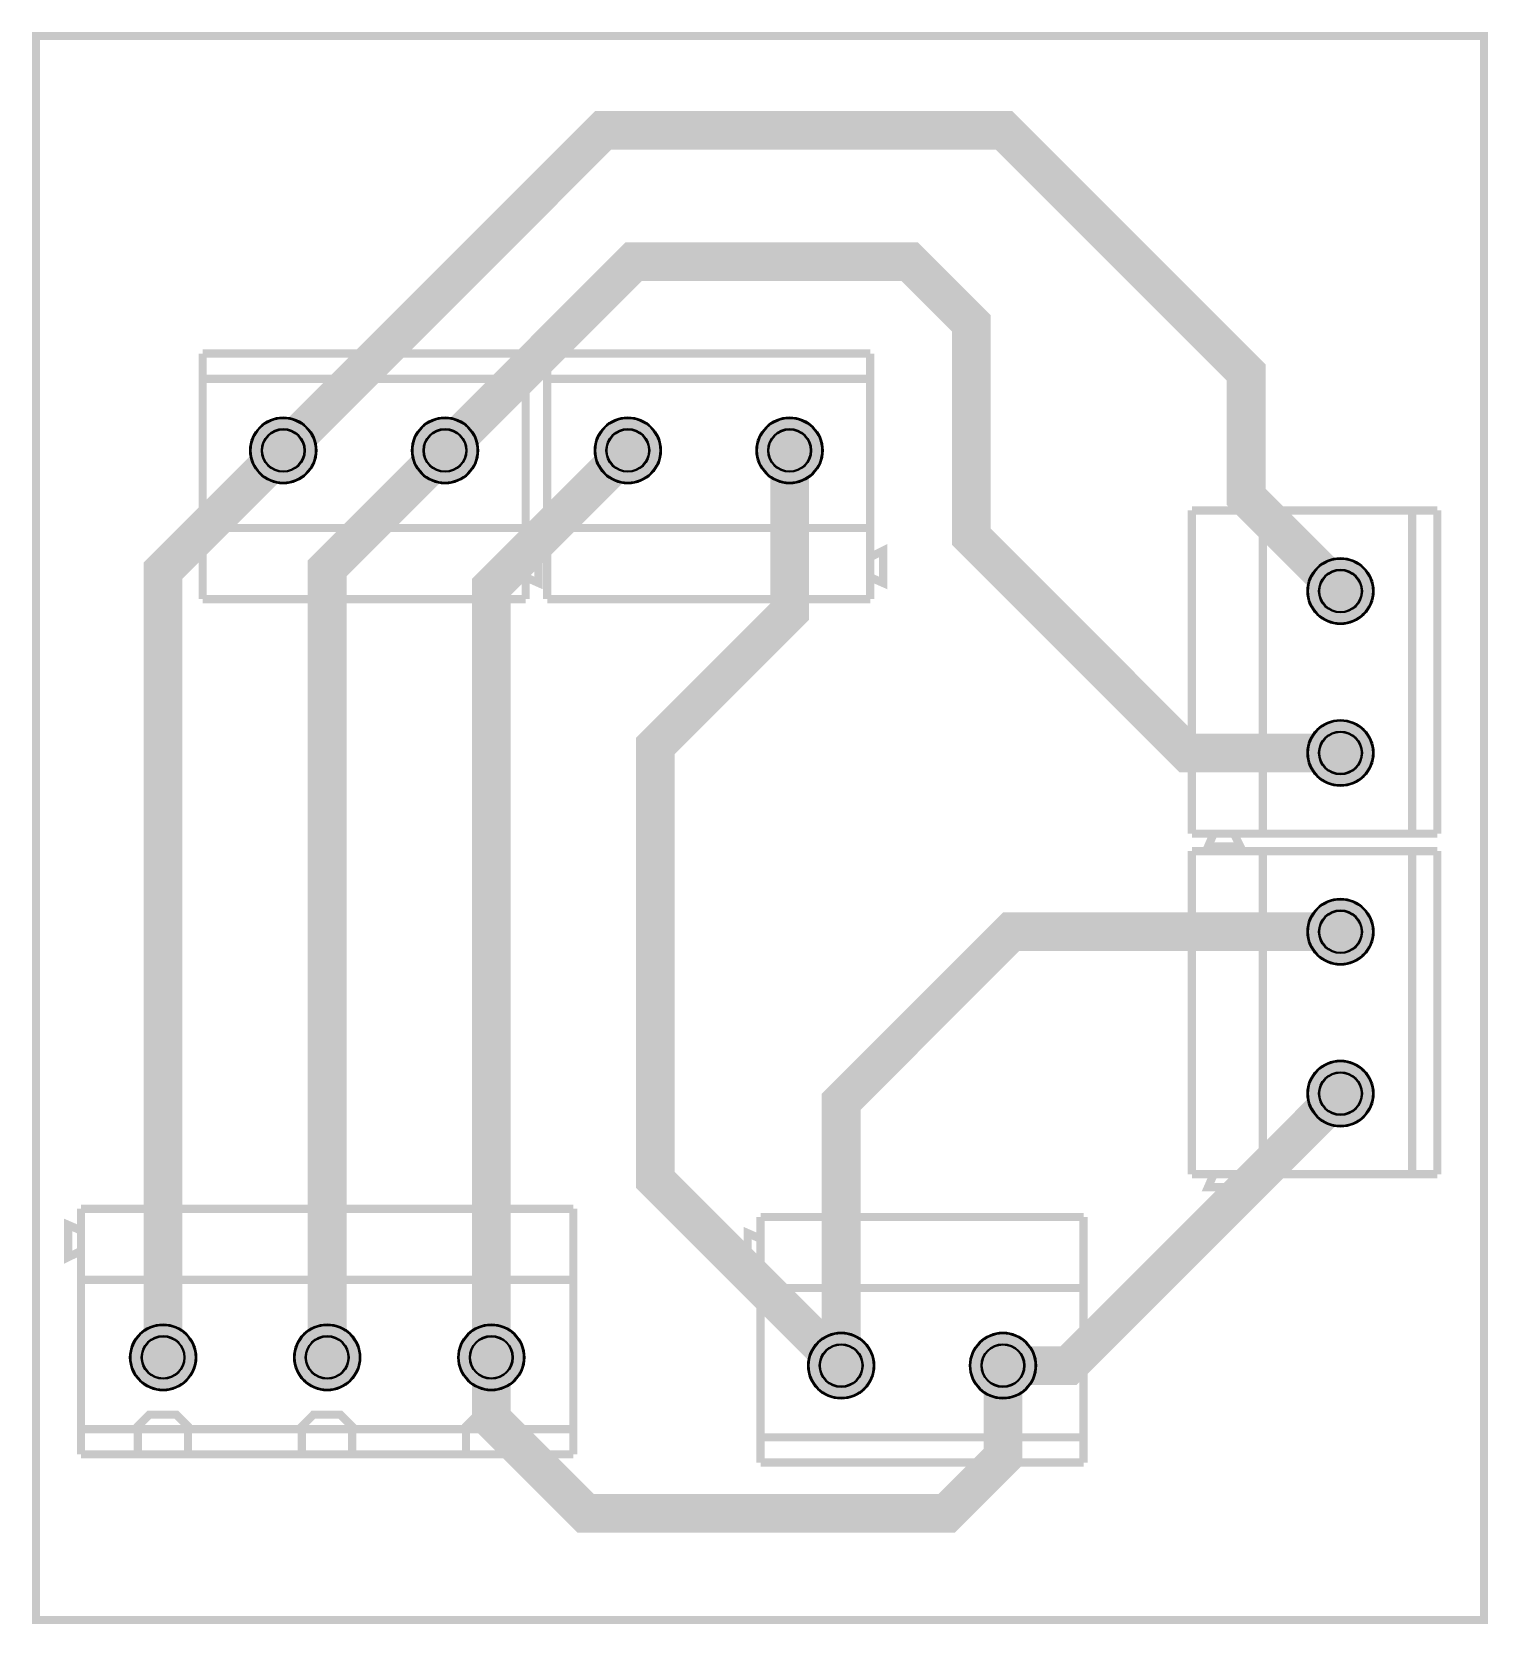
# Model space of a CAD drawing. Header units: millimetres. Extents: x 6 to 51.1, y 0.5 to 49.8.
import ezdxf

# ---------------------------------------------------------------- set-up
doc = ezdxf.new("R2010")
doc.units = ezdxf.units.MM
for name, color, linetype, true_color in [('BoardOutLine', 7, 'Continuous', 0xff00ff), ('BottomLayer', 7, 'Continuous', 0x0000ff), ('BottomSolderMaskLayer', 7, 'Continuous', 0xaa00ff), ('Multi-Layer', 7, 'Continuous', 0xc0c0c0), ('TopSilkLayer', 7, 'Continuous', 0xffcc00), ('TopSolderMaskLayer', 7, 'Continuous', 0x800080)]:
    doc.layers.add(name, color=color, linetype=linetype, true_color=true_color)

msp = doc.modelspace()

# ---------------------------------------------------------------- hatches: boundary and pattern name
at = {"layer": 'BottomSolderMaskLayer'}
for points in [[(12.726, 36.83, 1), (14.777, 36.83, 1)], [(17.735, 36.83, 1), (19.786, 36.83, 1)], [(23.394, 36.83, 1), (25.445, 36.83, 1)], [(28.403, 36.83, 1), (30.454, 36.83, 1)], [(45.457, 32.477, 1), (47.507, 32.477, 1)], [(45.457, 27.468, 1), (47.507, 27.468, 1)], [(45.457, 21.935, 1), (47.507, 21.935, 1)], [(45.457, 16.927, 1), (47.507, 16.927, 1)], [(9.008, 8.763, 1), (11.058, 8.763, 1)], [(14.088, 8.763, 1), (16.138, 8.763, 1)], [(19.168, 8.763, 1), (21.218, 8.763, 1)], [(29.998, 8.509, 1), (32.049, 8.509, 1)], [(35.007, 8.509, 1), (37.058, 8.509, 1)]]:
    msp.add_hatch(color=256, dxfattribs=at).paths.add_polyline_path(points)
at = {"layer": 'Multi-Layer'}
for points in [[(12.752, 36.83, 1), (14.752, 36.83, 1)], [(17.76, 36.83, 1), (19.76, 36.83, 1)], [(23.42, 36.83, 1), (25.42, 36.83, 1)], [(28.428, 36.83, 1), (30.428, 36.83, 1)], [(45.482, 32.477, 1), (47.482, 32.477, 1)], [(45.482, 27.468, 1), (47.482, 27.468, 1)], [(45.482, 21.935, 1), (47.482, 21.935, 1)], [(45.482, 16.927, 1), (47.482, 16.927, 1)], [(9.033, 8.763, 1), (11.033, 8.763, 1)], [(14.113, 8.763, 1), (16.113, 8.763, 1)], [(19.193, 8.763, 1), (21.193, 8.763, 1)], [(30.024, 8.509, 1), (32.024, 8.509, 1)], [(35.033, 8.509, 1), (37.033, 8.509, 1)]]:
    msp.add_hatch(color=256, dxfattribs=at).paths.add_polyline_path(points)
at = {"layer": 'TopSolderMaskLayer'}
for points in [[(12.726, 36.83, 1), (14.777, 36.83, 1)], [(17.735, 36.83, 1), (19.786, 36.83, 1)], [(23.394, 36.83, 1), (25.445, 36.83, 1)], [(28.403, 36.83, 1), (30.454, 36.83, 1)], [(45.457, 32.477, 1), (47.507, 32.477, 1)], [(45.457, 27.468, 1), (47.507, 27.468, 1)], [(45.457, 21.935, 1), (47.507, 21.935, 1)], [(45.457, 16.927, 1), (47.507, 16.927, 1)], [(9.008, 8.763, 1), (11.058, 8.763, 1)], [(14.088, 8.763, 1), (16.138, 8.763, 1)], [(19.168, 8.763, 1), (21.218, 8.763, 1)], [(29.998, 8.509, 1), (32.049, 8.509, 1)], [(35.007, 8.509, 1), (37.058, 8.509, 1)]]:
    msp.add_hatch(color=256, dxfattribs=at).paths.add_polyline_path(points)

# ---------------------------------------------------------------- linework, layer by layer
at = {"layer": 'BoardOutLine', "const_width": 0.254}
msp.add_lwpolyline([(6.096, 0.635), (6.096, 49.657), (50.927, 49.657), (50.927, 0.635), (6.096, 0.635)], close=True, dxfattribs=at)
at = {"layer": 'BottomLayer', "const_width": 1.2}
for points in [[(13.752, 36.83), (23.658, 46.736), (36.068, 46.736), (43.561, 39.243), (43.561, 35.398), (46.482, 32.477)], [(46.482, 27.468), (41.747, 27.468), (35.052, 34.163), (35.052, 40.767), (33.147, 42.672), (24.602, 42.672), (18.76, 36.83)], [(10.033, 8.763), (10.033, 33.111), (13.752, 36.83)], [(15.113, 8.763), (15.113, 33.183), (18.76, 36.83)], [(20.193, 8.763), (20.193, 32.603), (24.42, 36.83)], [(29.428, 36.83), (29.428, 31.841), (25.273, 27.686), (25.273, 14.259), (31.024, 8.509)], [(31.024, 8.509), (31.024, 16.673), (36.286, 21.936), (46.482, 21.936)], [(36.032, 8.509), (38.064, 8.509), (46.482, 16.927)], [(20.193, 8.763), (20.193, 6.858), (23.114, 3.937), (34.29, 3.937), (36.032, 5.679), (36.032, 8.509)]]:
    msp.add_lwpolyline(points, dxfattribs=at)
at = {"layer": 'BottomSolderMaskLayer'}
for centre, radius in [((13.752, 36.83), 1.025), ((13.752, 36.83), 0.667), ((18.76, 36.83), 1.025), ((18.76, 36.83), 0.667), ((24.42, 36.83), 1.025), ((24.42, 36.83), 0.667), ((29.428, 36.83), 1.025), ((29.428, 36.83), 0.667), ((46.482, 32.477), 1.025), ((46.482, 32.477), 0.667), ((46.482, 27.468), 1.025), ((46.482, 27.468), 0.667), ((46.482, 21.935), 1.025), ((46.482, 21.935), 0.667), ((46.482, 16.927), 1.025), ((46.482, 16.927), 0.667), ((10.033, 8.763), 1.025), ((10.033, 8.763), 0.667), ((15.113, 8.763), 1.025), ((15.113, 8.763), 0.667), ((20.193, 8.763), 1.025), ((20.193, 8.763), 0.667), ((31.024, 8.509), 1.025), ((36.033, 8.509), 1.025), ((31.024, 8.509), 0.667), ((36.033, 8.509), 0.667)]:
    msp.add_circle(centre, radius, dxfattribs=at)
at = {"layer": 'Multi-Layer'}
for centre, radius in [((13.752, 36.83), 1), ((13.752, 36.83), 0.65), ((18.76, 36.83), 1), ((18.76, 36.83), 0.65), ((24.42, 36.83), 1), ((24.42, 36.83), 0.65), ((29.428, 36.83), 1), ((29.428, 36.83), 0.65), ((46.482, 32.477), 1), ((46.482, 32.477), 0.65), ((46.482, 27.468), 1), ((46.482, 27.468), 0.65), ((46.482, 21.935), 1), ((46.482, 21.935), 0.65), ((46.482, 16.927), 1), ((46.482, 16.927), 0.65), ((10.033, 8.763), 1), ((10.033, 8.763), 0.65), ((15.113, 8.763), 1), ((15.113, 8.763), 0.65), ((20.193, 8.763), 1), ((20.193, 8.763), 0.65), ((31.024, 8.509), 1), ((36.033, 8.509), 1), ((31.024, 8.509), 0.65), ((36.033, 8.509), 0.65)]:
    msp.add_circle(centre, radius, dxfattribs=at)
at = {"layer": 'TopSilkLayer', "const_width": 0.254}
for points in [[(11.256, 32.23), (11.256, 39.83)], [(21.256, 39.83), (11.256, 39.83)], [(21.256, 32.23), (21.256, 39.83)], [(21.924, 32.23), (21.924, 39.83)], [(31.924, 39.83), (21.924, 39.83)], [(31.924, 32.23), (31.924, 39.83)], [(21.256, 39.048), (11.256, 39.048)], [(31.924, 39.048), (21.924, 39.048)], [(41.882, 24.972), (41.882, 34.972)], [(41.882, 34.972), (49.482, 34.972)], [(44.081, 24.972), (44.081, 34.972)], [(48.7, 24.972), (48.7, 34.972)], [(49.482, 24.972), (49.482, 34.972)], [(21.256, 34.429), (11.256, 34.429)], [(31.924, 34.429), (21.924, 34.429)], [(21.261, 32.904), (21.656, 32.73), (21.656, 33.73), (21.261, 33.533)], [(31.929, 32.904), (32.324, 32.73), (32.324, 33.73), (31.929, 33.533)], [(21.256, 32.23), (11.256, 32.23)], [(31.924, 32.23), (21.924, 32.23)], [(41.882, 24.972), (49.482, 24.972)], [(42.556, 24.967), (42.382, 24.572), (43.382, 24.572), (43.185, 24.967)], [(41.882, 14.431), (41.882, 24.431)], [(41.882, 24.431), (49.482, 24.431)], [(44.081, 14.431), (44.081, 24.431)], [(48.7, 14.431), (48.7, 24.431)], [(49.482, 14.431), (49.482, 24.431)], [(41.882, 14.431), (49.482, 14.431)], [(42.556, 14.426), (42.382, 14.031), (43.382, 14.031), (43.185, 14.426)], [(7.493, 13.363), (22.733, 13.363)], [(7.493, 13.363), (7.493, 5.763)], [(22.733, 13.363), (22.733, 5.763)], [(7.493, 12.689), (7.093, 12.863), (7.093, 11.863), (7.493, 12.06)], [(28.528, 13.109), (38.528, 13.109)], [(28.528, 13.109), (28.528, 5.509)], [(38.528, 13.109), (38.528, 5.509)], [(28.523, 12.435), (28.128, 12.609), (28.128, 11.609), (28.523, 11.806)], [(7.493, 11.164), (22.733, 11.164)], [(28.528, 10.91), (38.528, 10.91)], [(9.249, 5.773), (9.249, 6.632), (9.609, 6.992), (10.44, 6.992)], [(10.803, 5.773), (10.803, 6.631), (10.442, 6.992), (9.612, 6.992)], [(14.329, 5.773), (14.329, 6.631), (14.689, 6.992), (15.52, 6.992)], [(15.883, 5.773), (15.883, 6.631), (15.522, 6.992), (14.692, 6.992)], [(19.409, 5.773), (19.409, 6.632), (19.769, 6.992), (20.6, 6.992)], [(20.963, 5.773), (20.963, 6.631), (20.602, 6.992), (19.772, 6.992)], [(7.493, 6.545), (22.733, 6.545)], [(28.528, 6.291), (38.528, 6.291)], [(7.493, 5.763), (22.733, 5.763)], [(28.528, 5.509), (38.528, 5.509)]]:
    msp.add_lwpolyline(points, dxfattribs=at)
at = {"layer": 'TopSolderMaskLayer'}
for centre, radius in [((13.752, 36.83), 1.025), ((13.752, 36.83), 0.667), ((18.76, 36.83), 1.025), ((18.76, 36.83), 0.667), ((24.42, 36.83), 1.025), ((24.42, 36.83), 0.667), ((29.428, 36.83), 1.025), ((29.428, 36.83), 0.667), ((46.482, 32.477), 1.025), ((46.482, 32.477), 0.667), ((46.482, 27.468), 1.025), ((46.482, 27.468), 0.667), ((46.482, 21.935), 1.025), ((46.482, 21.935), 0.667), ((46.482, 16.927), 1.025), ((46.482, 16.927), 0.667), ((10.033, 8.763), 1.025), ((10.033, 8.763), 0.667), ((15.113, 8.763), 1.025), ((15.113, 8.763), 0.667), ((20.193, 8.763), 1.025), ((20.193, 8.763), 0.667), ((31.024, 8.509), 1.025), ((36.033, 8.509), 1.025), ((31.024, 8.509), 0.667), ((36.033, 8.509), 0.667)]:
    msp.add_circle(centre, radius, dxfattribs=at)

doc.saveas('drawing.dxf')
